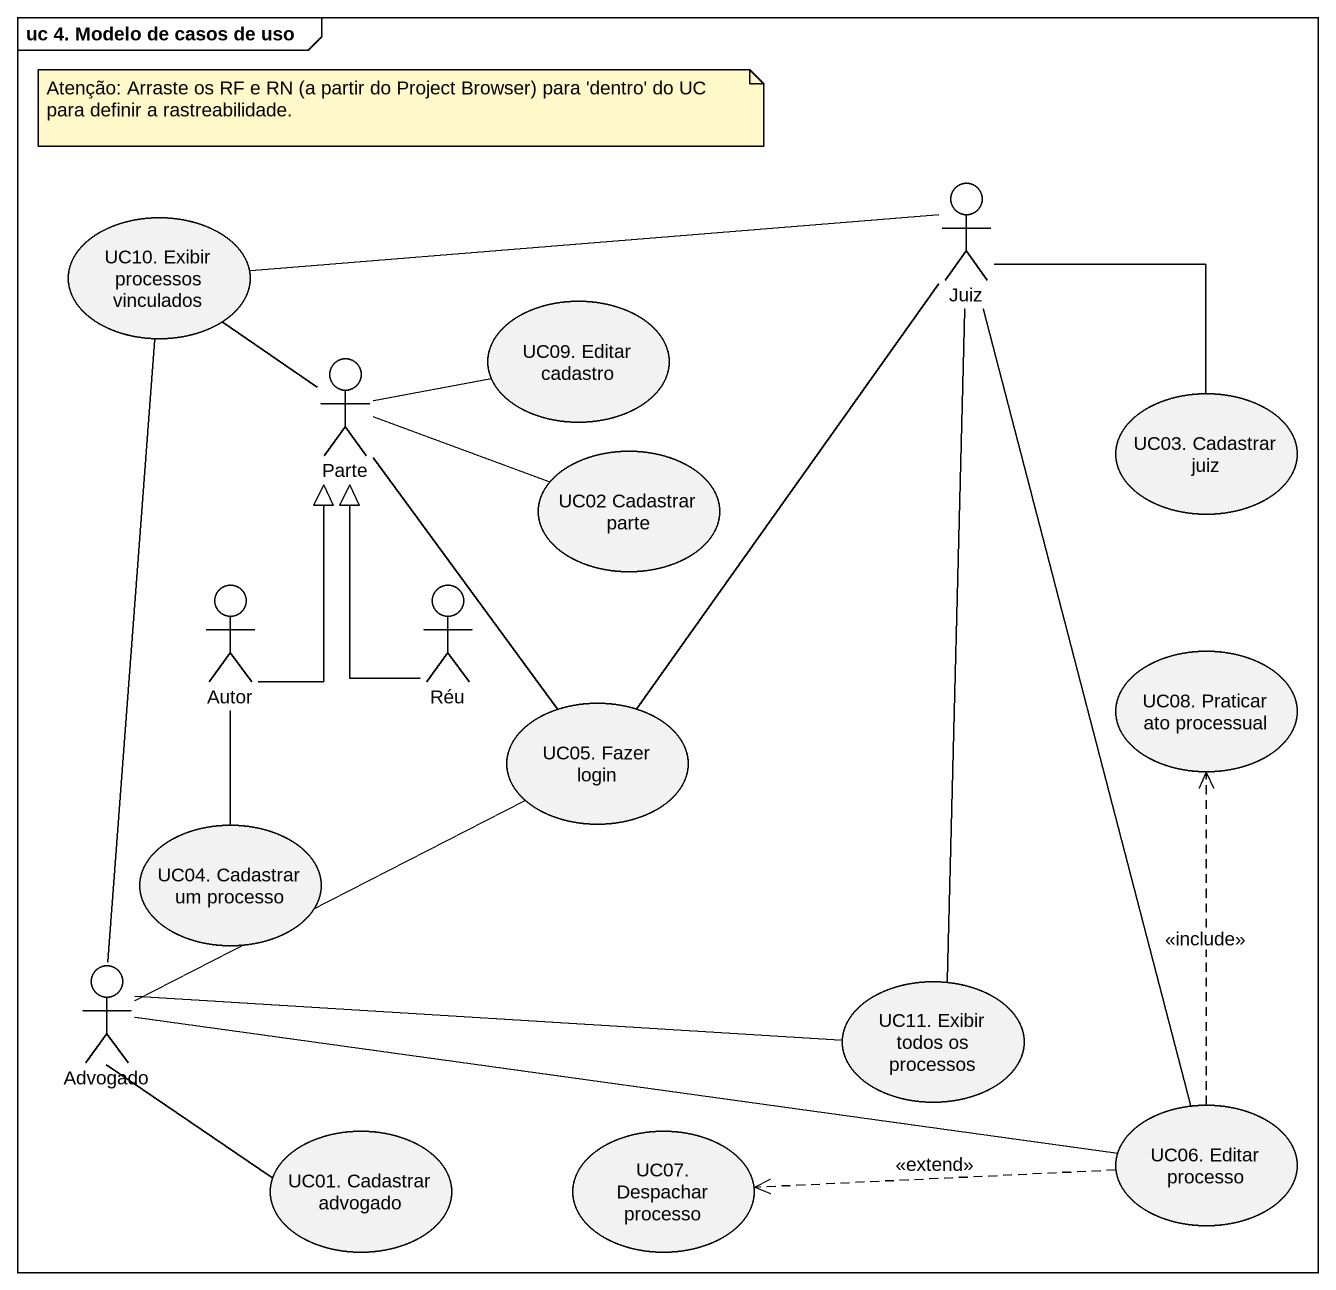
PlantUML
@startuml
mainframe uc 4. Modelo de casos de uso
actor Juiz
usecase "UC10. Exibir processos vinculados" as UC10_Exibir_processos
actor Parte
usecase "UC09. Editar cadastro" as UC09_Editar_cadastro
usecase "UC03. Cadastrar juiz" as UC03_Cadastrar_juiz
usecase "UC02 Cadastrar parte" as UC02_Cadastrar_parte
actor Autor
actor Réu
usecase "UC08. Praticar ato processual" as UC08_Praticar_ato_processual
usecase "UC05. Fazer login" as UC05_Fazer_login
usecase "UC04. Cadastrar um processo" as UC04_Cadastrar_um_processo
actor Advogado
usecase "UC11. Exibir todos os processos" as UC11_Exibir_todos_os
usecase "UC01. Cadastrar advogado" as UC01_Cadastrar_advogado
usecase "UC07. Despachar processo" as UC07_Despachar_processo
usecase "UC06. Editar processo" as UC06_Editar_processo
Juiz -left- UC10_Exibir_processos
Juiz -- UC03_Cadastrar_juiz
Juiz -- UC05_Fazer_login
Juiz -- UC11_Exibir_todos_os
Juiz -- UC06_Editar_processo
Parte -up- UC10_Exibir_processos
Parte -right- UC09_Editar_cadastro
Parte -right- UC02_Cadastrar_parte
Parte -- UC05_Fazer_login
Autor -up-|> Parte
Autor -- UC04_Cadastrar_um_processo
Réu -up-|> Parte
Advogado -up- UC10_Exibir_processos
Advogado -right- UC05_Fazer_login
Advogado -right- UC11_Exibir_todos_os
Advogado -right- UC01_Cadastrar_advogado
Advogado -right- UC06_Editar_processo
UC06_Editar_processo .up.> UC08_Praticar_ato_processual : <<include>>
UC06_Editar_processo .left.> UC07_Despachar_processo : <<extend>>
note as N1
  Atenção: Arraste os RF e RN (a partir do Project Browser) para 'dentro' do UC para definir a rastreabilidade.
end note
@enduml
